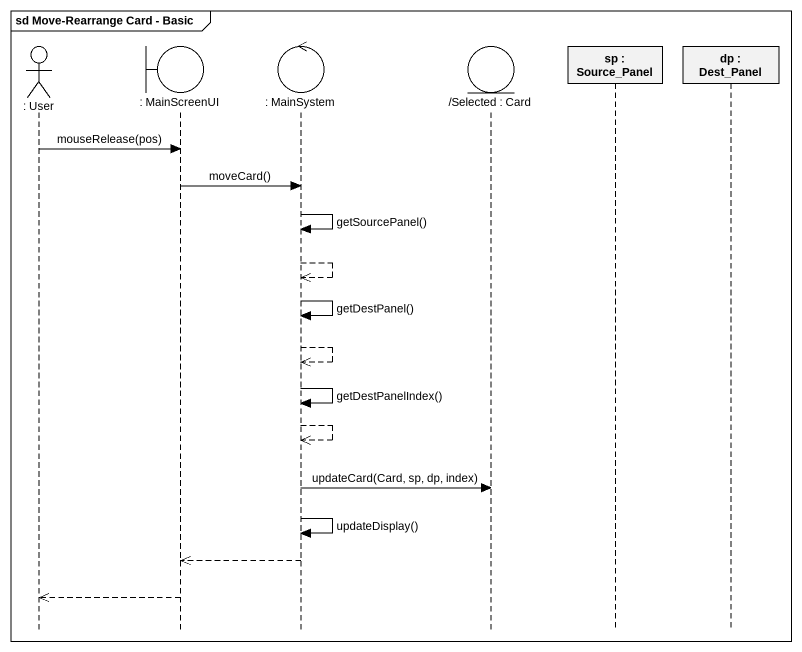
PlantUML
@startuml
mainframe sd Move-Rearrange Card - Basic
hide footbox
actor ": User" as User
boundary ": MainScreenUI" as MainScreenUI
control ": MainSystem" as MainSystem
entity "/Selected : Card" as Selected_Card
participant "sp : Source_Panel" as sp_Source_Panel
participant "dp : Dest_Panel" as dp_Dest_Panel

User -> MainScreenUI : mouseRelease(pos)
MainScreenUI -> MainSystem : moveCard()
MainSystem -> MainSystem : getSourcePanel()
MainSystem -->> MainSystem
MainSystem -> MainSystem : getDestPanel()
MainSystem -->> MainSystem
MainSystem -> MainSystem : getDestPanelIndex()
MainSystem -->> MainSystem
MainSystem -> Selected_Card : updateCard(Card, sp, dp, index)
MainSystem -> MainSystem : updateDisplay()
MainSystem -->> MainScreenUI
MainScreenUI -->> User
@enduml
